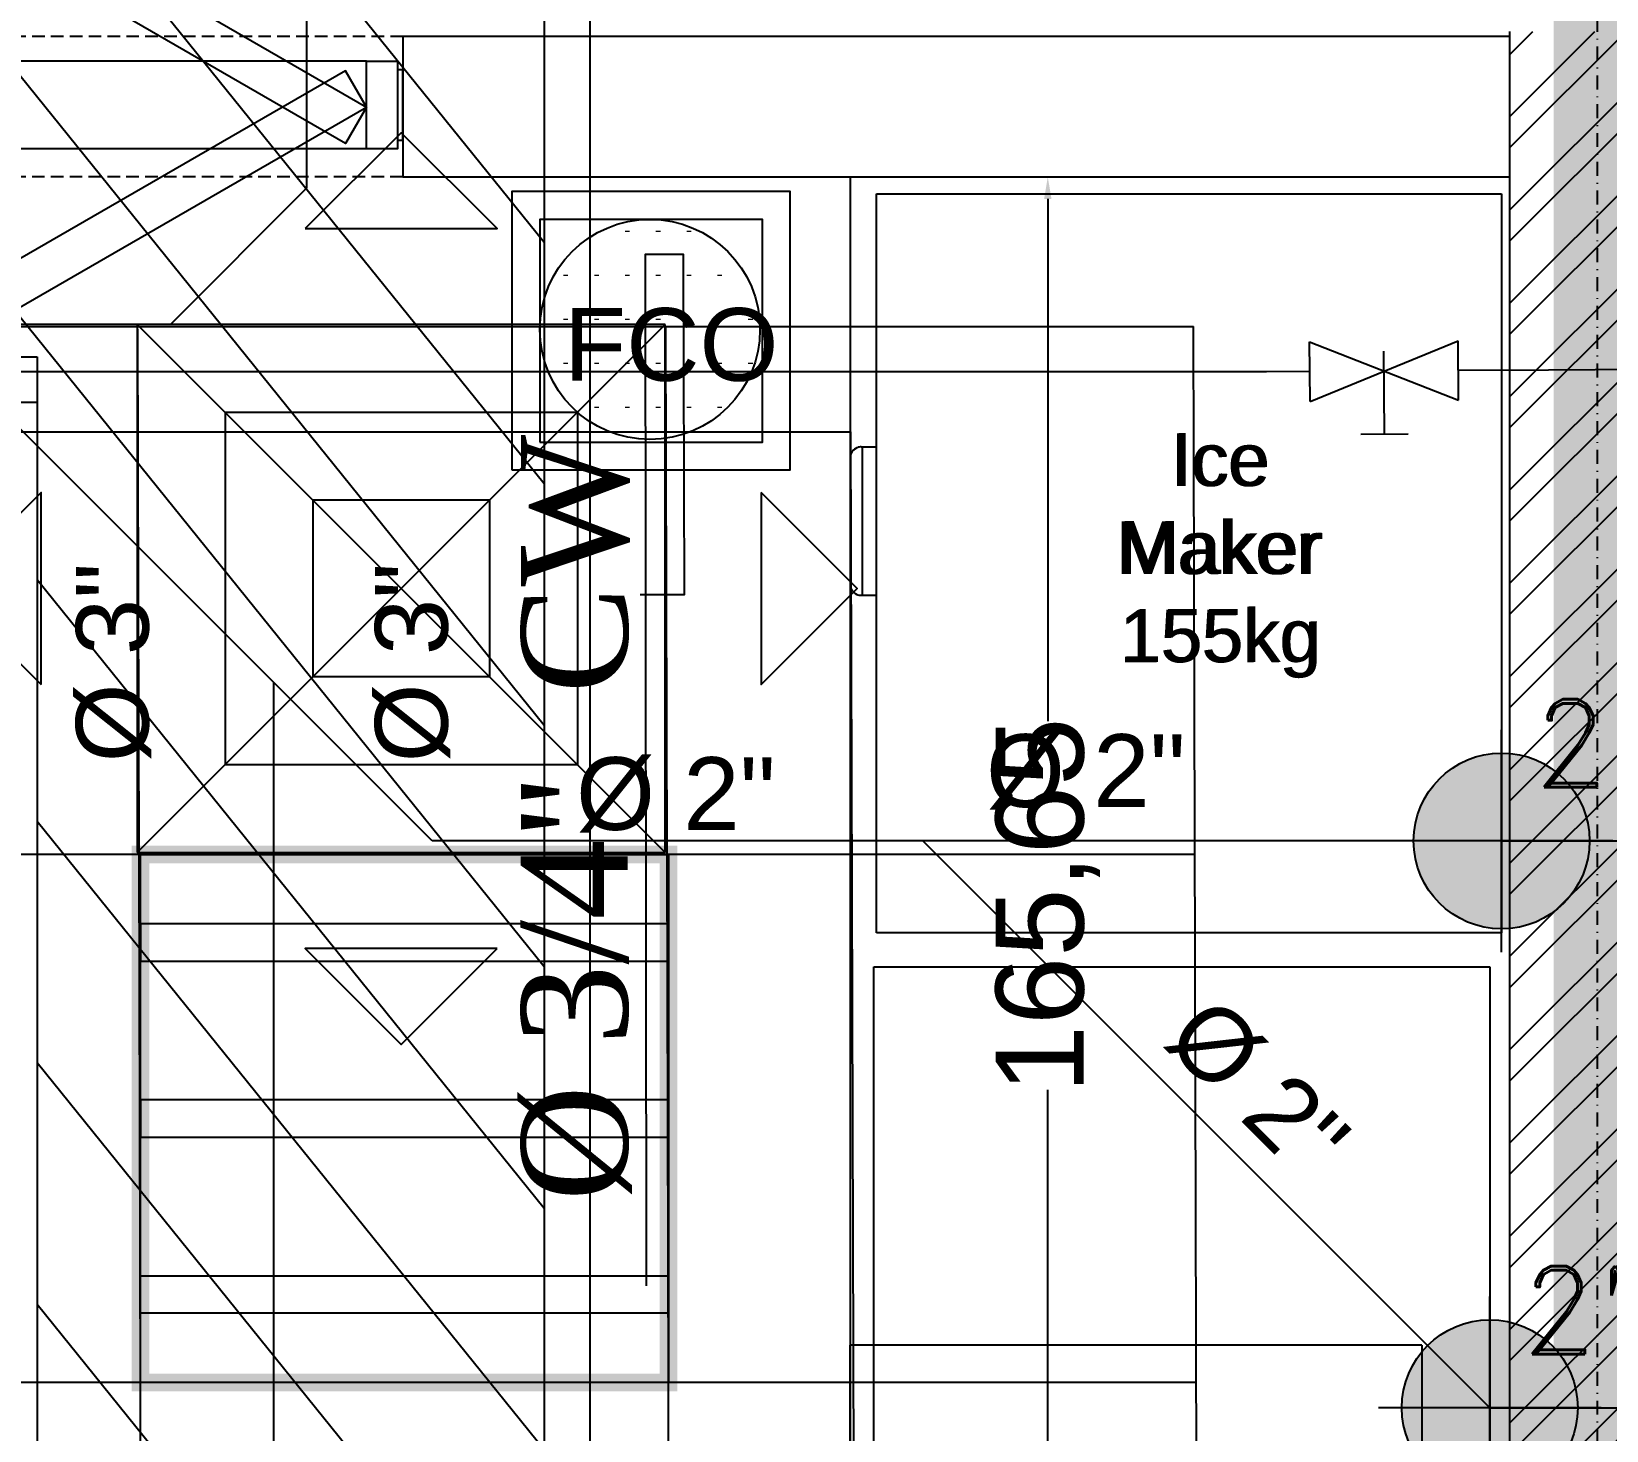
# Model space of a CAD drawing. Extents: x -2975 to 7327, y -1166 to 1029.
# Drawn here: x 1007 to 1186, y 193.7 to 352.7 of the extents above; entities that cross this region are included whole.
import ezdxf

# ---------------------------------------------------------------- set-up
doc = ezdxf.new("R2010")
doc.units = 0
doc.header["$PDMODE"] = 34
for name, pattern in [('XR-Mince$0$Anchor Stor (Ground Floor Plan ) Xref$2$Retail Building ( Ground Floor ) Xref$0$HIDDEN', [0.375, 0.25, -0.125]), ('XR-Mince$0$B009-010 Leval 04 plans$0$Hidden', [7.14375, 4.7625, -2.38125]), ('XR-Mince$0$D2-03-04 PLAN$0$DASHDOT2', [12.7, 6.35, -3.175, 0, -3.175]), ('XR-Mince$0$HIDDEN', [0.25, 0.125, -0.125]), ('XR-Mince$0$LOWER LEVEL GROUND FLOOR$0$DASHDOT', [25.4, 12.7, -6.35, 0, -6.35])]:
    doc.linetypes.add(name, pattern=pattern)
for name, color, linetype in [('-08-AC-SCD', 4, 'Continuous'), ('E-TEXT-LIGHTING', 7, 'Continuous'), ('EQUIPMENT-GRATING', 34, 'Continuous'), ('HVAC Duct', 5, 'Continuous'), ('M-FIRE FIGHTING-1.5 INCH', 1, 'Continuous'), ('M-FIRE FIGHTING-2 INCH', 1, 'Continuous'), ('M-HVAC-BLUE', 5, 'Continuous'), ('M-PLUMBING-DRAIN-2 INCH', 6, 'Continuous'), ('M-PLUMBING-HWS-0.75 INCH', 1, 'Continuous'), ('PLAMPING', 5, 'Continuous'), ('XR-Mince$0$ARRANGE', 8, 'Continuous'), ('XR-Mince$0$ceiling', 149, 'Continuous'), ('XR-Mince$0$D2-03-04 PLAN$0$A-SECT-004L', 8, 'Continuous'), ('XR-Mince$0$EL', 8, 'Continuous'), ('XR-Mince$0$EQUIPMENTS', 15, 'Continuous'), ('XR-Mince$0$fur dashed', 15, 'XR-Mince$0$Anchor Stor (Ground Floor Plan ) Xref$2$Retail Building ( Ground Floor ) Xref$0$HIDDEN'), ('XR-Mince$0$hatch-wall', 8, 'Continuous'), ('XR-Mince$0$lease line', 8, 'Continuous'), ('XR-Mince$0$lighting unit', 4, 'Continuous'), ('XR-Mince$0$NEW ARCH', 8, 'Continuous'), ('XR-Mince$0$new wall', 8, 'Continuous'), ('XR-Mince$0$TAXT', 8, 'Continuous')]:
    doc.layers.add(name, color=color, linetype=linetype)
doc.layers.add('E-P-CONDUITS', color=6, linetype='Continuous', lineweight=40)
doc.styles.add('13032-XCR-L01-D1-03-04$0$FIRE FIGHTING  ZONE  8 LEVEL 02 (23-08-2016)$0$DIM-STYLE', font='romans.shx', dxfattribs={"width": 0.85})
doc.styles.add('ROMAND', font='romand.shx')
doc.styles.get("Standard").update_dxf_attribs({"font": 'arial.ttf'})
doc.styles.add('Value frame$0$Standard', font='times.ttf')
doc.styles.add('XR-Mince$0$Standard', font='arial.ttf')
doc.dimstyles.new('13032-XCR-L01-D1-03-04$0$FIRE FIGHTING  ZONE  8 LEVEL 02 (23-08-2016)$0$CCC-DIM-50', dxfattribs={"dimtxt": 100, "dimasz": 70, "dimexe": 50, "dimexo": 100, "dimgap": 0.09, "dimtad": 0, "dimdec": 0, "dimrnd": 5, "dimzin": 0, "dimdsep": 46, "dimtxsty": '13032-XCR-L01-D1-03-04$0$FIRE FIGHTING  ZONE  8 LEVEL 02 (23-08-2016)$0$DIM-STYLE', "dimcen": 70, "dimclrd": 11, "dimclre": 11, "dimadec": 0, "dimazin": 0, "dimtfac": 1, "dimtdec": 0, "dimtofl": 0, "dimtmove": 0, "dimatfit": 3, "dimfxl": 1, "dimtolj": 1, "dimtzin": 0, "dimarcsym": 0})
doc.dimstyles.new('ISO-25', dxfattribs={"dimtxt": 10, "dimasz": 2.5, "dimexe": 1.25, "dimexo": 0.625, "dimtad": 0, "dimtxsty": 'Standard', "dimcen": 2.5, "dimadec": 0, "dimazin": 0, "dimtfac": 1, "dimtix": 1, "dimtmove": 0, "dimatfit": 3, "dimfxl": 1, "dimarcsym": 0})

# ---------------------------------------------------------------- blocks, each defined once
blk = doc.blocks.new('XR-Mince$0$e')
at = {"layer": 'XR-Mince$0$EL'}
for p, q in [((82.4531, 18.3967), (81.5356, 18.3967)), ((82.4531, 18.2967), (81.5356, 18.2967))]:
    blk.add_line(p, q, dxfattribs=at)
for points in [[(81.6585, 18.8031), (82.4531, 18.3444), (82.4292, 18.3031), (81.6347, 18.7618)], [(81.4944, 18.3067), (81.5004, 18.3067), (81.5004, 18.3867), (81.4944, 18.3867)], [(81.5356, 18.3967), (81.5356, 18.2967), (81.5004, 18.2967), (81.5004, 18.3967)], [(81.6585, 17.8857), (82.4531, 18.3444), (82.4292, 18.3857), (81.6347, 17.927)], [(82.4883, 18.3967), (82.4883, 18.2967), (82.4531, 18.2967), (82.4531, 18.3967)], [(82.4883, 18.3067), (82.4944, 18.3067), (82.4944, 18.3867), (82.4883, 18.3867)]]:
    blk.add_lwpolyline(points, close=True, dxfattribs=at)
blk.add_arc((82.4631, 18.3444), 0.9278, 153.6523, 206.3477, dxfattribs=at)
blk = doc.blocks.new('XR-Mince$0$fdgdg')
at = {"layer": 'XR-Mince$0$lighting unit', "color": 4, "const_width": 2}
blk.add_lwpolyline([(-29237.05, -40224.26), (-29177.05, -40224.26), (-29177.05, -40284.26), (-29237.05, -40284.26)], close=True, dxfattribs=at)
at = {"layer": 'XR-Mince$0$lighting unit', "color": 4}
for points in [[(-29237.05, -40224.26), (-29177.05, -40224.26), (-29177.05, -40284.26), (-29237.05, -40284.26)], [(-29177.05, -40232.15), (-29237.05, -40232.15), (-29237.05, -40236.38), (-29177.05, -40236.38)], [(-29177.05, -40252.15), (-29237.05, -40252.15), (-29237.05, -40256.38), (-29177.05, -40256.38)], [(-29177.05, -40276.38), (-29237.05, -40276.38), (-29237.05, -40272.15), (-29177.05, -40272.15)]]:
    blk.add_lwpolyline(points, close=True, dxfattribs=at)
blk = doc.blocks.new('XR-Mince$0$lighting')
at = {"layer": 'XR-Mince$0$lighting unit'}
blk.add_blockref('XR-Mince$0$fdgdg', (26686.74, 19391.99), dxfattribs=at)
blk = doc.blocks.new('XR-Mince$0$ceiling')
at = {"layer": 'XR-Mince$0$ceiling', "linetype": 'Continuous'}
for p, q in [((-7610.61, -15772.24), (-7430.61, -15772.24)), ((-7610.46, -15832.24), (-7430.46, -15832.24)), ((-7790.31, -15892.24), (-7430.31, -15892.24))]:
    blk.add_line(p, q, dxfattribs=at)
for points in [[(-7549.7, -16132.54), (-7550.61, -15772.54)], [(-7489.7, -16132.39), (-7490.61, -15772.39)], [(-7429.7, -16132.24), (-7430.61, -15772.24)]]:
    blk.add_lwpolyline(points, dxfattribs=at)
blk = doc.blocks.new('XR-Mince$0$Cola Draft')
for p, q in [((46.5228, 10.2393), (46.9628, 10.2393)), ((46.5228, 10.2393), (46.5228, 9.5893)), ((46.9628, 10.2393), (46.9628, 9.5893)), ((46.9628, 9.5893), (46.5228, 9.5893))]:
    blk.add_line(p, q)
blk = doc.blocks.new('XR-Mince$0$wwewew')
for p, q in [((335246.3, 94641, 0), (335246.3, 95491, 0)), ((335246.3, 95491, 0), (335946.3, 95491, 0)), ((335946.3, 95491, 0), (335946.3, 94641, 0)), ((335946.3, 94641, 0), (335246.3, 94641, 0))]:
    blk.add_line(p, q)
at = {"xscale": 1000, "yscale": 1000, "zscale": 1000, "rotation": 270}
blk.add_blockref('XR-Mince$0$Cola Draft', (325630, 141583.9, 0), dxfattribs=at)
at = {"layer": 'XR-Mince$0$ARRANGE', "insert": (335484.9, 94831.3, 0), "char_height": 60, "attachment_point": 5, "rotation": 270, "style": 'XR-Mince$0$Standard'}
blk.add_mtext_dynamic_manual_height_columns('{\\C1;Pepsi Draft}', width=0.421, gutter_width=1, heights=[0], dxfattribs=at)
blk = doc.blocks.new('XR-Mince$0$22wqssas2232')
for p, q in [((298323.4, 92855.1, 0), (299163.4, 92855.1, 0)), ((298323.4, 92144.8, 0), (298323.4, 92855.1, 0)), ((299163.4, 92855.1, 0), (299163.4, 92144.8, 0)), ((299163.4, 92144.8, 0), (298323.4, 92144.8, 0))]:
    blk.add_line(p, q)
at = {"linetype": 'XR-Mince$0$HIDDEN', "ltscale": 10}
for p, q in [((298611, 92127.3, 0), (298611, 92144.8, 0)), ((298779.7, 92127.3, 0), (298779.7, 92144.8, 0)), ((298611, 92128.4, 0), (298779.7, 92128.4, 0)), ((298623.7, 92114.6, 0), (298767, 92114.6, 0))]:
    blk.add_line(p, q, dxfattribs=at)
for centre, start, end in [((298623.7, 92127.3, 0), 180, 270), ((298767, 92127.3, 0), 270, 0)]:
    blk.add_arc(centre, 12.7, start, end, dxfattribs=at)
blk = doc.blocks.new('XR-Mince$0$Equipment')
at = {"layer": 'XR-Mince$0$EQUIPMENTS', "linetype": 'ByBlock'}
for p, q in [((1100.07, 336.18), (1100.07, 12.48)), ((1100.07, 336.18), (1100.07, 12.48)), ((1103.09, 250.26, 0), (1103.09, 334.26, 0)), ((1101.34, 305.5, 0), (1103.09, 305.5, 0)), ((1101.45, 305.5, 0), (1101.45, 288.63, 0)), ((1100.07, 304.23, 0), (1100.07, 289.9, 0)), ((1101.34, 288.63, 0), (1103.09, 288.63, 0)), ((1174.12, 250.26, 0), (1103.09, 250.26, 0)), ((1102.78, 246.38, 0), (1172.78, 246.38, 0)), ((1102.78, 161.38, 0), (1102.78, 246.38, 0)), ((1100.07, 159.39, 0), (1100.07, 203.39, 0)), ((1165.07, 203.39, 0), (1100.07, 203.39, 0))]:
    blk.add_line(p, q, dxfattribs=at)
for centre, start, end in [((1101.34, 304.23, 0), 90, 180), ((1101.34, 289.9, 0), 180, 270)]:
    blk.add_arc(centre, 1.27, start, end, dxfattribs=at)
at = {"layer": 'XR-Mince$0$EQUIPMENTS', "linetype": 'ByBlock', "xscale": 0.1, "yscale": 0.1, "zscale": 0.1, "rotation": 270}
blk.add_blockref('XR-Mince$0$22wqssas2232', (-8111.39, 30166.6), dxfattribs=at)
at = {"layer": 'XR-Mince$0$EQUIPMENTS', "linetype": 'ByBlock', "xscale": 0.1, "yscale": 0.1, "zscale": 0.1}
blk.add_blockref('XR-Mince$0$wwewew', (-32421.86, -9302.72), dxfattribs=at)
at = {"layer": 'XR-Mince$0$EQUIPMENTS', "linetype": 'ByBlock', "style": 'XR-Mince$0$Standard'}
for s, p in [('Ice', (1136.45, 301.04, 0)), ('Maker', (1130.24, 291.04, 0)), ('155kg', (1130.66, 281.01, 0))]:
    blk.add_text(s, height=6, rotation=360, dxfattribs=at).set_placement(p)
at = {"layer": 'XR-Mince$0$EQUIPMENTS', "linetype": 'ByBlock', "insert": (1142.25, 293.15, 0), "char_height": 6, "attachment_point": 5, "style": 'XR-Mince$0$Standard'}
blk.add_mtext_dynamic_manual_height_columns('{\\C1;Ice Maker }{\\C1;155kg}', width=0.4213, gutter_width=241.81, heights=[160], dxfattribs=at)
blk = doc.blocks.new('XR-Mince')
at = {"layer": 'XR-Mince$0$hatch-wall', "ltscale": 100}
h = blk.add_hatch(dxfattribs=at)
h.set_pattern_fill('ANSI32', color=256, scale=20, style=0)
h.set_pattern_definition([(45, (8569.7315, 21091.42), (-5.3033009, 5.3033009), []), (45, (8573.267, 21091.42), (-5.3033009, 5.3033009), [])])
h.paths.add_polyline_path([(1175.03, 352.71), (1175.03, -657.29), (1195.03, -657.29), (1195.03, 352.71)])
at = {"layer": 'XR-Mince$0$D2-03-04 PLAN$0$A-SECT-004L', "linetype": 'XR-Mince$0$D2-03-04 PLAN$0$DASHDOT2', "ltscale": 0.25}
blk.add_line((1185.03, -1117.79), (1185.03, 837.71), dxfattribs=at)
at = {"layer": 'XR-Mince$0$D2-03-04 PLAN$0$A-SECT-004L', "ltscale": 0.25}
blk.add_line((1175.03, 352.71), (1175.03, -657.29), dxfattribs=at)
blk.add_line((1175.03, 352.71), (1175.03, -657.29), dxfattribs=at)
at = {"layer": 'XR-Mince$0$fur dashed'}
for p, q in [((1174.12, 334.26, 0), (1174.12, 250.26, 0)), ((1172.78, 246.38, 0), (1172.78, 161.38, 0)), ((1165.07, 203.39, 0), (1165.07, 159.39, 0))]:
    blk.add_line(p, q, dxfattribs=at)
at = {"layer": 'XR-Mince$0$lease line', "linetype": 'XR-Mince$0$LOWER LEVEL GROUND FLOOR$0$DASHDOT', "ltscale": 0.5, "const_width": 10}
blk.add_lwpolyline([(-83.78, -1117.79), (-83.78, -352.29), (-74.97, -352.29), (-74.97, 937.71), (846.03, 937.71), (846.53, 894.31), (1185.03, 894.72), (1185.03, -1117.79), (-83.78, -1117.79)], dxfattribs=at)
at = {"layer": 'XR-Mince$0$NEW ARCH', "linetype": 'XR-Mince$0$B009-010 Leval 04 plans$0$Hidden', "ltscale": 0.3}
for points in [[(949.24, 352.18), (1049.24, 352.18)], [(1049.24, 336.18), (949.24, 336.18)]]:
    blk.add_lwpolyline(points, dxfattribs=at)
at = {"layer": 'XR-Mince$0$new wall'}
for p, q in [((1049.24, 352.18), (1175.03, 352.18)), ((1049.24, 352.18), (1049.24, 336.18)), ((1049.24, 336.18), (1175.03, 336.18))]:
    blk.add_line(p, q, dxfattribs=at)
at = {"layer": 'XR-Mince$0$EL', "xscale": 100, "yscale": 100, "zscale": 100}
blk.add_blockref('XR-Mince$0$e', (-7200.19, -1490.31), dxfattribs=at)
at = {"layer": 'XR-Mince$0$lighting unit', "linetype": 'Continuous'}
blk.add_blockref('XR-Mince$0$lighting', (3569.73, 21091.42), dxfattribs=at)
at = {"layer": 'XR-Mince$0$ceiling', "linetype": 'Continuous'}
blk.add_blockref('XR-Mince$0$ceiling', (8569.73, 16091.42), dxfattribs=at)
at = {"layer": 'XR-Mince$0$fur dashed'}
blk.add_line((1103.09, 334.26, 0), (1174.12, 334.26, 0), dxfattribs=at)
at = {"layer": 'XR-Mince$0$TAXT'}
blk.add_blockref('XR-Mince$0$Equipment', (0, 0), dxfattribs=at)
blk = doc.blocks.new('r DFGDFGD')
at = {"color": 6}
for p, q in [((1227.23644, -213.1888), (1226.93644, -212.8888)), ((1227.23644, -212.8888), (1226.93644, -213.1888)), ((1226.93644, -212.8888), (1227.23644, -212.8888)), ((1226.93644, -213.1888), (1226.93644, -212.8888)), ((1227.23644, -212.8888), (1227.23644, -213.1888)), ((1227.18653, -212.93871), (1226.98634, -212.93871)), ((1226.98634, -212.93871), (1226.98634, -213.13889)), ((1227.18653, -212.93871), (1227.18653, -213.13889)), ((1227.13662, -212.98862), (1227.03625, -212.98862)), ((1227.03625, -212.98862), (1227.03625, -213.08899)), ((1227.13662, -212.98862), (1227.13662, -213.08899)), ((1227.13662, -213.08899), (1227.03625, -213.08899)), ((1227.18653, -213.13889), (1226.98634, -213.13889)), ((1227.23644, -213.1888), (1226.93644, -213.1888))]:
    blk.add_line(p, q, dxfattribs=at)
for points in [[(1227.14098, -212.83426), (1227.03189, -212.83426), (1227.08644, -212.77971), (1227.14098, -212.83426)], [(1226.88189, -212.98426), (1226.88189, -213.09335), (1226.82734, -213.0388), (1226.88189, -212.98426)], [(1227.29098, -213.09335), (1227.29098, -212.98426), (1227.34553, -213.0388), (1227.29098, -213.09335)], [(1227.03189, -213.24335), (1227.14098, -213.24335), (1227.08644, -213.29789), (1227.03189, -213.24335)]]:
    blk.add_lwpolyline(points, dxfattribs=at)
blk = doc.blocks.new('Cold Water Valve')
at = {"layer": 'PLAMPING', "color": 140}
for p, q in [((0, 0.045), (0, 0.07123)), ((-0.018, 0.045), (0.018, 0.045)), ((0.018, 0.045), (-0.018, -0.045)), ((-0.018, 0.045), (0.018, -0.045)), ((-0.03812, 0.01427), (-0.03812, -0.01427)), ((-0.03812, 0), (0.01204, 0)), ((-0.018, -0.045), (0.018, -0.045)), ((0, -0.07123), (0, -0.045))]:
    blk.add_line(p, q, dxfattribs=at)
blk = doc.blocks.new('drain')
h = blk.add_hatch(color=5)
h.dxf.hatch_style = 1
h.paths.add_polyline_path([(3852.38, -3045.53, 1), (3952.38, -3045.53, 1)])
at = {"color": 5}
for p, q in [((3902.38, -2982.3), (3902.38, -3108.77)), ((3902.38, -3045.53), (3302.34, -3045.53)), ((3839.14, -3045.53), (3965.61, -3045.53))]:
    blk.add_line(p, q, dxfattribs=at)
blk.add_circle((3902.38, -3045.53), 50, dxfattribs=at)
blk = doc.blocks.new('floor clean out')
at = {"layer": 'E-P-CONDUITS', "lineweight": 13, "true_color": 0xcd6928}
h = blk.add_hatch(dxfattribs=at)
h.set_pattern_fill('ACAD_ISO07W100', color=32, scale=20)
h.paths.add_polyline_path([(-32263579.2, 36637765.4, 1), (-32264079.6, 36637765.4, 1)])
at = {"layer": 'EQUIPMENT-GRATING'}
for points in [[(-32264143.2, 36637446), (-32263510.4, 36637446), (-32263510.4, 36638078.8), (-32264143.2, 36638078.8)], [(-32264079.9, 36637509.3), (-32263573.6, 36637509.3), (-32263573.6, 36638015.5), (-32264079.9, 36638015.5)]]:
    blk.add_lwpolyline(points, close=True, dxfattribs=at)
blk.add_circle((-32263829.4, 36637765.4), 250.2, dxfattribs=at)
blk = doc.blocks.new('*D110')
at = {"layer": 'Defpoints', "color": 0, "transparency": 16777216}
for p in [(1119.5, 336.18), (1122.54, 336.18), (1109.83, 170.53)]:
    blk.add_point(p, dxfattribs=at)
at = {"layer": 'M-FIRE FIGHTING-2 INCH', "color": 0, "lineweight": -2, "transparency": 16777216}
for p, q in [((1120.13, 336.18), (1123.79, 336.18)), ((1122.54, 333.68), (1122.54, 274.31)), ((1122.54, 173.03), (1122.54, 232.41)), ((1110.45, 170.53), (1123.79, 170.53))]:
    blk.add_line(p, q, dxfattribs=at)
at = {"layer": 'M-FIRE FIGHTING-2 INCH', "color": 0, "transparency": 16777216}
for points in [[(1122.12, 333.68), (1122.96, 333.68), (1122.54, 336.18)], [(1122.12, 173.03), (1122.96, 173.03), (1122.54, 170.53)]]:
    blk.add_solid(points, dxfattribs=at)
at = {"layer": 'M-FIRE FIGHTING-2 INCH', "color": 0, "transparency": 16777216, "insert": (1122.54, 253.36), "char_height": 10, "attachment_point": 5, "rotation": 90}
blk.add_mtext('165,65', dxfattribs=at)
blk = doc.blocks.new('pf')
at = {"layer": 'HVAC Duct', "color": 2}
for p, q in [((430.5642, -31.7779), (430.5642, -29.9061)), ((430.5642, -29.9061), (431.3103, -29.9061)), ((430.6242, -31.7779), (430.6242, -29.9061)), ((431.2503, -29.9061), (431.2503, -31.0491)), ((431.3103, -29.9061), (431.3103, -31.0491)), ((433.2251, -29.9061), (433.2251, -31.0491)), ((433.2251, -29.9061), (433.9713, -29.9061)), ((433.2851, -29.9061), (433.2851, -31.0491)), ((433.9113, -31.7779), (433.9113, -29.9061)), ((433.9713, -31.7779), (433.9713, -29.9061)), ((430.5642, -29.9661), (431.3103, -29.9661)), ((430.839, -29.9661), (431.2503, -30.298)), ((431.1575, -29.9661), (431.2503, -30.041)), ((433.2251, -29.9661), (433.9113, -29.9661)), ((433.3869, -29.9661), (433.9113, -30.3892)), ((433.7054, -29.9661), (433.9113, -30.1322)), ((430.6242, -30.0498), (431.2503, -30.555)), ((433.2851, -30.141), (433.9113, -30.6462)), ((430.6242, -30.3068), (431.2503, -30.812)), ((433.2851, -30.3979), (433.9113, -30.9031)), ((430.6242, -30.5638), (432.0546, -31.7179)), ((433.2851, -30.6549), (433.9113, -31.1601)), ((430.6242, -30.8207), (431.7361, -31.7179)), ((433.2851, -30.9119), (433.9113, -31.4171)), ((431.2503, -30.9891), (433.2851, -30.9891)), ((431.2503, -31.0491), (433.2851, -31.0491)), ((431.5442, -31.0491), (432.3731, -31.7179)), ((431.8627, -31.0491), (432.6915, -31.7179)), ((432.1812, -31.0491), (433.01, -31.7179)), ((432.4997, -31.0491), (433.3285, -31.7179)), ((432.8182, -31.0491), (433.647, -31.7179)), ((433.1367, -31.0491), (433.9113, -31.6741)), ((430.6242, -31.0777), (431.4176, -31.7179)), ((430.6242, -31.3347), (431.0991, -31.7179)), ((430.5642, -31.7179), (433.9713, -31.7179)), ((430.5642, -31.7779), (433.9713, -31.7779))]:
    blk.add_line(p, q, dxfattribs=at)

msp = doc.modelspace()

# ---------------------------------------------------------------- block references
at = {"layer": 'E-TEXT-LIGHTING'}
msp.add_blockref('XR-Mince', (0, 0), dxfattribs=at)

# ---------------------------------------------------------------- next in the draw order: linework, layer by layer
at = {"layer": 'M-HVAC-BLUE', "color": 3, "linetype": 'Continuous'}
for p, q in [((1002.509, 307.2), (1100.127, 307.2)), ((1100.127, 307.2), (1100.591, 148.9))]:
    msp.add_line(p, q, dxfattribs=at)
at = {"layer": 'M-PLUMBING-DRAIN-2 INCH', "color": 6, "linetype": 'Continuous'}
for p, q in [((1038.295, 394.396), (1038.295, 334.888)), ((1038.295, 334.888), (1022.812, 319.405)), ((1061.631, 319.405), (62.407, 319.405)), ((1052.566, 260.698), (993.859, 319.405)), ((1034.577, 105.228), (1034.577, 278.688))]:
    msp.add_line(p, q, dxfattribs=at)
at = {"layer": 'M-PLUMBING-DRAIN-2 INCH', "color": 3, "linetype": 'Continuous'}
for p, q in [((1174.12, 260.698, 0), (1052.566, 260.698, 0)), ((1172.778, 196.265, 0), (1108.345, 260.698, 0))]:
    msp.add_line(p, q, dxfattribs=at)
at = {"layer": 'M-PLUMBING-HWS-0.75 INCH', "color": 3, "linetype": 'Continuous'}
msp.add_line((1147.41, 314.013, 0), (998.966, 314.013, 0), dxfattribs=at)
at = {"layer": 'M-PLUMBING-HWS-0.75 INCH', "color": 3}
msp.add_line((1283.806, 314.956, 0), (1174.12, 314.197, 0), dxfattribs=at)
at = {"layer": 'M-PLUMBING-HWS-0.75 INCH', "color": 30}
msp.add_lwpolyline([(1076.225, 288.697), (1081.254, 288.697), (1081.138, 327.365), (1076.771, 327.365), (1076.887, 210.134)], dxfattribs=at)

# ---------------------------------------------------------------- next in the draw order: block references
at = {"layer": '-08-AC-SCD', "color": 3, "xscale": -200.0158607284392, "yscale": 200.0158607284392, "zscale": 200.0158607284392, "rotation": 270}
msp.add_blockref('r DFGDFGD', (43660.201, -245147.359), dxfattribs=at)
at = {"xscale": 0.2, "yscale": 0.2, "zscale": 0.2, "rotation": 180}
for p in [(1954.596, -348.408, 0), (1953.253, -412.841, 0)]:
    msp.add_blockref('drain', p, dxfattribs=at)
at = {"layer": 'E-P-CONDUITS', "color": 4, "lineweight": 13, "xscale": 0.05000000000014532, "yscale": 0.05000000000014532, "zscale": 0.05000000000014532}
msp.add_blockref('floor clean out', (1614268.79, -1831569.422), dxfattribs=at)
at = {"layer": 'M-HVAC-BLUE', "xscale": -86.18239858312988, "yscale": 86.18239858312988, "zscale": 86.18239858312688, "rotation": 90}
msp.add_blockref('pf', (-1668.208, 37481.92), dxfattribs=at)
at = {"layer": 'PLAMPING', "color": 5, "xscale": 187.5, "yscale": 187.5, "zscale": 187.5, "rotation": 90.3963870762071}
msp.add_blockref('Cold Water Valve', (1160.765, 314.105, 0), dxfattribs=at)

# ---------------------------------------------------------------- next in the draw order: texts
at = {"layer": 'M-PLUMBING-DRAIN-2 INCH', "color": 32, "true_color": 0xcd6928}
for s, p in [('FCO', (1067.567, 313.008)), ('%%C 2" ', (1115.513, 264.57)), ('%%C 2" ', (1068.917, 261.957))]:
    msp.add_text(s, height=8.2643, dxfattribs=at).set_placement(p)
for s, rotation, p in [('%%C 3" ', 90, (1020.346, 269.627)), ('%%C 3" ', 90, (1054.335, 269.627)), ('%%C 2" ', 315, (1135.548, 237.79))]:
    msp.add_text(s, height=8.2643, rotation=rotation, dxfattribs=at).set_placement(p)
at = {"layer": 'M-PLUMBING-DRAIN-2 INCH', "color": 2, "style": 'ROMAND'}
for p in [(1177.653, 266.811, 0), (1176.311, 202.378, 0)]:
    msp.add_text('2" , H. zero', height=10, rotation=360, dxfattribs=at).set_placement(p)
at = {"layer": 'M-PLUMBING-HWS-0.75 INCH', "color": 30, "style": 'Value frame$0$Standard'}
msp.add_text('%%C 3/4"  CW', height=12.09657, rotation=90, dxfattribs=at).set_placement((1074.78, 219.747))

# ---------------------------------------------------------------- next in the draw order: dimensions: what is measured, and where the dimension line sits
at = {"layer": 'M-FIRE FIGHTING-2 INCH', "color": 32, "true_color": 0xcd6928}
dim = msp.add_linear_dim(base=(1122.54, 336.182), p1=(1109.827, 170.532), p2=(1119.504, 336.182), angle=90, dimstyle='ISO-25', dxfattribs=at)
dim.commit()
dim.dimension.update_dxf_attribs({"geometry": '*D110', "text_midpoint": (1122.54, 253.357)})

# ---------------------------------------------------------------- next in the draw order: leaders
at = {"layer": 'M-FIRE FIGHTING-1.5 INCH', "color": 7}
msp.add_leader([(1043.742, 742.768), (1273.282, 693.262), (1273.282, 207.043)], dimstyle='13032-XCR-L01-D1-03-04$0$FIRE FIGHTING  ZONE  8 LEVEL 02 (23-08-2016)$0$CCC-DIM-50', override={"dimasz": 20, "dimgap": 0.09, "dimtad": 0, "dimclrd": 7}, dxfattribs=at)

doc.saveas('drawing.dxf')
